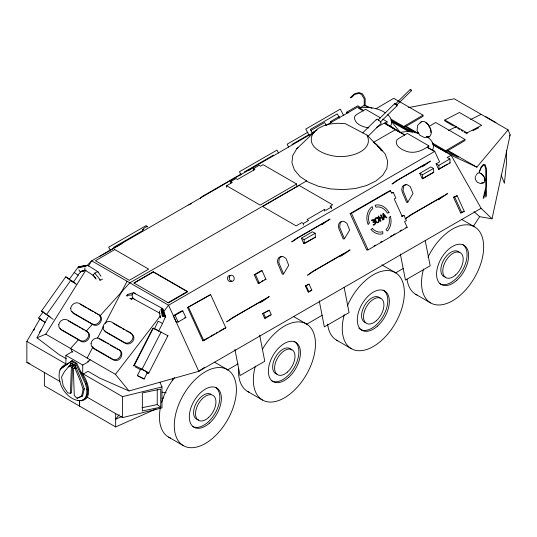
<?xml version="1.0" encoding="UTF-8"?>
<svg xmlns="http://www.w3.org/2000/svg" width="537" height="537" viewBox="0 0 537 537"><rect width="100%" height="100%" fill="white"/><g stroke="black" fill="none" stroke-linecap="round" stroke-linejoin="round"><path stroke-width="0.81" d="M115.67 413.477L115.663 426.942L156.005 409.006M160.724 407.167L142.345 410.973L142.345 392.916L160.724 389.103L160.724 407.167L157.24 404.576L157.24 389.802M172.76 380.773L172.766 378.317M81.282 373.551L82.691 374.363L82.738 365.053L88.914 361.495M253.511 170.148L253.558 168.578L259.163 165.336L260.546 166.134L263.103 164.658L296.632 184.01L296.632 185.554M324.402 211.075L324.449 209.504L325.831 210.303L331.436 207.06L330.054 206.268L332.618 204.785L299.089 185.426L262.6 206.517L296.129 225.876L301.794 222.6L303.358 223.506L303.358 225.05M163.053 310.279L162.738 308.627L133.491 292.719C131.357 294.101 131.968 298.243 134.25 299.203L160.107 313.38M70.421 393.319L71.387 367.368L69.575 365.361L64.185 372.047L61.554 377.014L63.218 385.989L67.662 392.876L70.421 393.319L71.549 392.675L72.515 366.717L70.703 364.717L69.575 365.361M95.499 277.951L95.707 278.757L93.143 275.031L94.794 273.111L97.244 271.729L97.962 271.742L100.983 276.313M444.797 120.946L444.837 120.033L459.437 112.495L481.662 125.329L467.062 132.867L444.837 120.033M467.022 133.78L467.062 132.867M86.618 394.802L86.866 389.694L85.537 383.881L75.804 363.791L71.293 361.213L60.191 369.248C55.418 382.539 67.011 401.434 81.671 400.736L84.819 398.622L86.618 394.802L87.531 394.272L87.779 389.171L86.45 383.358L76.717 363.267L72.206 360.689L71.293 361.213M330.369 123.094L330.443 121.59L339.411 116.408M346.707 113.656L346.781 112.146L357.817 105.769L360.562 107.514L364.516 105.225L371.966 108.313M475.326 175.841L475.265 179.324L477.279 182.271L480.595 183.553L483.958 182.687L485.072 180.613L484.515 177.505L482.501 174.559L479.796 172.901L477.44 173.156L476.326 175.23M98.049 272.266L97.962 271.742L87.961 265.453L78.59 266.574L69.246 279.334L76.778 284.644M127.121 296.142L127.336 294.565L133.491 292.719M79.1 266.547L78.429 266.855L78.362 267.842L86.101 266.124M474.043 211.699L479.655 216.666L492.026 218.807L510.15 134.827L508.062 129.853L454.255 98.788L408.529 107.601M127.014 295.968L127.336 294.565M483.83 198.093L485.717 189.917L485.717 197.126M81.49 396.541L83.154 389.486L80.523 381.478L75.133 368.577L73.321 368.483L74.287 395.554L77.053 398.3L82.617 395.89L84.282 388.835L81.644 380.827L76.261 367.926L74.448 367.832L73.321 368.483M483.166 198.395L485.871 186.997L485.871 169.236L484.649 165.524L483.334 165.141L481.219 167.692L479.145 172.27L481.159 166.987L483.334 164.362L485.025 164.537L486.3 168.309L486.3 196.26M84.927 267.896L84.92 270.051L93.519 275.629L93.102 275.353M158.643 331.087L162.496 323.549L160.066 322.119L158.106 321.294L154.388 328.953M159.657 311.044L159.321 312.722L160.315 317.36M508.062 129.853L476.856 167.168L451.107 155.22L447.16 157.509L449.905 158.939L450.1 162.926L438.588 169.283L436.125 163.886L439.602 161.872L434.742 151.367L432.406 150.212C435.554 145.03 431.211 139.157 426.626 136.653M165.221 317.374C166.557 315.823 163.12 315.917 162.275 316.293L160.919 309.319M162.496 323.549L165.571 316.535M87.531 394.272L85.732 398.098L82.584 400.206M60.211 370.1L61.721 367.107L64.078 365.167L67.132 364.415M153.334 328.147L152.589 328.725L133.525 365.979L134.263 365.395L153.334 328.147L167.92 335.712L148.856 372.96L148.111 373.544L146.655 372.785M137.331 375.558L140.667 369.033L143.95 370.376L147.447 372.477L144.104 379.001L137.331 375.558L144.104 379.001M148.856 372.96L142.077 369.154L161.147 331.9M87.175 358.038L92.928 346.962M97.533 338.109L103.292 327.033M105.205 323.341L127.074 281.26M66.273 358.763L59.198 354.682L36.979 337.82L47.773 317.481M420.605 123.033L421.404 121.57L424.579 121.537L428.103 124.416L430.64 129.102L431.218 133.814L429.613 136.74L424.378 137.526L419.578 135.109L417.041 130.424L417.739 125.249L421.404 121.57M78.872 269.863L80.147 271.702L80.819 271.4M60.07 381.538L26.85 362.361L26.85 341.384L40.168 318.522M380.693 150.078L382.156 150.85L367.066 135.129L345.392 123.705L337.887 123.262L330.517 123.946L323.784 125.712L318.139 128.45L296.739 148.783L292.732 155.535L291.927 162.731L294.39 169.873L299.948 176.478L308.218 182.09L318.642 186.332L330.517 188.917L343.015 189.662L355.299 188.521L366.529 185.567L375.94 181.009L382.888 175.149L386.895 168.396L387.701 161.201L385.237 154.059L379.679 147.453L377.612 146.051M313.97 131.968C302.727 148.42 329.409 157.435 341.733 156.495C352.775 156.629 373.859 149.977 367.066 135.129M283.536 273.977L288.731 265.305L285.993 258.451L282.952 256.505A5.182 4.175 76.1 0 0 279.22 258.592L278.784 262.486L283.536 273.977L282.341 274.199L278.018 264.023L277.448 261.338L278.032 258.814A5.182 4.175 76.1 0 1 281.757 256.726M344.439 238.77L349.634 230.105L346.895 223.244L343.855 221.298A5.182 4.175 76.1 0 0 340.122 223.385L339.686 227.285L344.439 238.77L343.244 238.992L338.921 228.822L338.35 226.137L338.934 223.607A5.182 4.175 76.1 0 1 341.545 221.546M407.805 202.147L413.007 193.474L410.261 186.621L407.221 184.668A5.182 4.175 76.1 0 0 403.495 186.762L403.059 190.655L407.805 202.147L406.61 202.368L402.294 192.192L401.716 189.507L402.3 186.983A5.182 4.175 76.1 0 1 406.032 184.896M33.744 330.262L34.576 328.913M39.396 332.531L41.067 329.839M36.979 337.82L45.806 334.155L85.517 270.702M88.605 265.768L91.699 260.834L314.346 132.136M367.516 136.794L381.055 123.45A2.913 1.087 45.7 0 0 380.619 121.993L379.075 120.241A3.256 1.215 45.7 0 0 377.336 119.214L376.424 119.516A2.913 1.087 45.7 0 0 376.41 119.905M380.438 122.04L397.125 105.661A1.497 0.557 45.7 0 0 396.897 104.916L396.105 104.017A1.671 0.624 45.7 0 0 395.212 103.493L394.742 103.648A1.497 0.557 45.7 0 0 394.97 104.393M396.534 105.279L411.51 90.625L411 89.659A0.913 0.342 45.7 0 0 410.51 89.37L410.496 90.035M473.406 226.265L479.655 216.666M102.486 279.079L101.097 279.945L99.399 280.072M53.197 319.367L41.483 311.071L65.742 276.817L69.682 279.381M38.657 317.964L44.88 322.334L38.657 317.964L43.081 312.071M46.444 314.695L70.703 280.442L72.327 281.455M71.246 280.791L73.321 282.193L78.14 275.246M509.291 136.036L510.15 134.827M119.147 414.651L115.663 419.236L121.751 416.531M492.026 218.807L481.112 208.316L198.784 371.302L129.021 390.956L115.408 374.343L160.402 315.857M163.47 311.869L168.578 305.217L434.742 151.367L427.432 147.366M68.743 367.147L70.703 364.717M78.409 339.793L70.589 348.459L72.448 352.205M86.229 331.128L92.371 324.314M99.634 316.266L129.806 282.831L306.788 180.788M200.355 198.354L202.08 196.569L241.126 173.995L240.348 174.807M78.134 274.675L81.033 271.695M86.826 265.741L91.699 260.834L168.578 305.217L198.784 371.302L204.295 367.476M160.556 317.025L160.207 317.857M362.629 132.921L376.585 119.261M378.229 119.764L394.829 103.52M395.333 104.03L410.302 89.384M296.739 148.783L298.001 147.715M167.182 336.29L167.92 335.712M293.94 240.71L297.693 237.951L324.63 222.399L321.502 224.694M394.265 182.788L398.018 180.029L424.962 164.476L421.827 166.772M438.085 199.858L441.837 197.099L412.557 214.001L406.301 218.203M291.752 241.778L295.538 239.005L330.087 219.062L321.569 224.755M392.084 183.849L395.87 181.083L430.412 161.134L425.995 164.369M405.052 218.921L410.107 215.223L447.657 193.542L438.729 199.482M72.206 360.689L60.191 369.248M87.598 361.482L90.29 359.837M375.934 108.783L393.749 98.291L422.995 115.173L423.002 116.348L403.764 127.672L390.923 120.261M403.764 127.672L403.75 126.504L422.995 115.173M417.168 133.418L418.591 132.579M429.278 126.289L435.695 122.51L464.941 139.392L464.948 140.566L445.71 151.89L432.869 144.48M445.71 151.89L445.703 150.722L464.941 139.392M308.05 132.122L287.114 144.211L288.611 147.111M310.943 130.451L324.663 122.53L326.16 125.436M113.569 247.396L142.855 230.487M292 144.399L309.137 134.505M311.997 132.854L316.998 129.967M244.328 171.954L273.608 155.052M325.946 125.43L357.857 106.984L363.509 110.421M240.495 174.901L241.569 174.277M100.016 256.27L122.1 243.503M230.715 183.11L230.715 181.566L235.944 178.546L237.508 179.452L254.941 169.377L253.558 168.578M226.621 187.285L226.621 185.742L232.279 182.473L230.715 181.566M387.023 122.986L387.023 121.651L376.524 127.39M296.632 184.01L260.15 205.1L226.621 185.742M373.517 142.312L395.279 129.766L404.697 134.868M134.163 283.113L153.501 271.937L187.366 291.49L168.034 302.667M65.917 364.683L65.917 355.34L72.77 351.386M428.815 145.822C422.035 151.293 412.946 154.408 404.616 150.629C400.864 149.004 395.944 146.292 396.212 141.567L397.031 139.855L398.689 138.479L407.395 133.451L428.815 145.822L428.815 147.165M324.449 209.504L307.016 219.579L308.58 220.485L303.358 223.506M75.804 363.791L76.717 363.267M71.387 367.368L72.515 366.717M291.873 241.905L293.249 241.106M392.198 183.983L393.574 183.184M421.901 166.832L425.364 164.832M75.133 368.577L76.261 367.926M301.378 238.186L312.413 231.803L315.159 233.239L315.353 237.22L304.318 243.603L303.841 243.576L301.378 238.186L304.123 239.616L315.159 233.239M173.317 315.696L181.029 311.238L182.815 310.903L185.862 317.542L178.143 321.992L176.358 322.334L173.317 315.696L175.102 315.353L182.815 310.903M187.567 307.56L210.618 294.605L225.862 327.859L203.771 340.626L202.811 340.807L187.567 307.56L210.618 294.605M350.117 213.598L389.164 191.031L390.493 190.783L391.668 193.34L393.272 192.414L395.836 198.025L394.232 198.952L402.2 216.404L404.019 215.35L406.408 220.586L404.589 221.64L407.174 227.305L368.127 249.873L366.798 250.121L350.117 213.598L351.446 213.35L390.493 190.783M419.786 173.33L430.822 166.953L433.567 168.383L433.762 172.37L422.733 178.747L422.25 178.727L419.786 173.33L422.532 174.76L433.567 168.383M436.125 163.886L438.87 165.315L449.905 158.939M303.841 243.576L315.353 237.22M254.236 274.722L260.881 270.89L262.029 270.675L265.943 279.253L259.297 283.086L258.149 283.301L254.236 274.722L255.384 274.508L262.029 270.675M82.691 374.363L87.994 371.302L99.842 378.142L129.021 390.956M422.941 178.324L432.594 172.746M438.588 169.283L447.549 164.1M258.149 283.301L260.143 282.153M261.472 281.388L262.801 280.616M85.537 383.881L86.45 383.358M83.154 389.486L84.282 388.835M86.866 389.694L87.779 389.171M77.053 398.3L78.174 397.649M401.475 216.304L404.019 215.35M202.811 340.807L208.51 337.511M209.933 336.692L214.921 333.806M216.351 332.98L217.774 332.161M219.197 331.336L224.184 328.449M453.53 197.321L457.135 195.71L464.263 211.35L461.854 212.739L460.659 212.961L453.53 197.321L457.135 195.71M374.027 245.946L375.47 245.107M380.532 242.18L381.982 241.348M390.661 236.327L392.104 235.495M393.554 234.656L394.997 233.823M400.058 230.897L401.508 230.058M305.365 285.959L309.037 284.14L311.809 290.181L308.916 291.853L308.137 292L305.365 285.959L309.037 284.14M262.546 313.695L269.279 310.232L271.339 314.729L265.708 317.978L264.607 318.186L262.546 313.695L269.279 310.232M308.137 292L311.809 290.181M264.607 318.186L270.239 314.937M460.659 212.961L462.471 211.92M227.158 370.147L238.039 363.864M306.224 324.496L322.187 315.286M395.454 272.984L403.435 268.379M472.862 130.766L478.702 127.752M448.301 130.632L456.51 126.557M470.701 119.509L481.159 114.321M147.447 372.477L146.527 372.242M162.093 398.595L163.617 397.917M78.912 397.353L82.617 395.89M80.147 271.702L84.92 270.051M411.51 90.625L411.295 90.639A0.913 0.342 45.7 0 1 411.147 90.585M397.038 105.796L396.655 105.816M80.429 271.782L85.625 270.38M80.657 271.675L86.088 270.286M82.436 373.477L122.557 396.642L161.973 386.942L159.952 382.243M87.45 397.346L122.557 417.611L161.973 407.912L161.973 386.942M81.537 271.225L85.141 270.373M162.738 308.627L161.422 308.916L162.986 316.152L161.919 308.661L163.698 316.078M142.057 407.724L157.24 404.576M129.826 298.653L132.867 298.028M87.565 265.372L78.355 267.285L87.101 265.466L78.429 266.855M184.668 317.77L185.862 317.542M224.902 328.04L225.862 327.859M391.943 192.662L393.272 192.414M463.075 211.571L464.263 211.35M405.844 227.554L407.174 227.305M264.795 279.468L265.943 279.253M133.283 298.612L130.773 299.062L131.706 299.324M385.579 123.255L400.327 132.444C406.428 131.102 412.893 131.37 418.867 133.203M126.947 295.511L132.25 294.8M481.595 182.942L483.958 182.687M134.25 299.203L134.74 299.176M426.445 136.774L429.613 136.74M449.623 162.906L450.1 162.926M433.285 172.343L433.762 172.37M77.737 400.313C95.418 403.233 88.075 377.92 80.181 371.49M162.06 392.138L166.175 392.802M368.953 127.947C363.153 127.074 354.682 124.349 354.413 117.395L355.232 115.683L356.897 114.307L365.596 109.28L380.592 117.939M154.273 328.785L155.67 329.335M230.595 275.77L229.95 275.582A2.994 2.417 75.3 0 0 227.809 276.823L227.487 278.287A3.108 2.504 75.3 0 0 228.769 281.052L230.017 281.61A2.994 2.417 75.3 0 0 231.769 280.945M26.85 362.361L29.897 363.515M99.258 338.968L105.5 342.344M41.483 311.071L43.403 312.232M407.811 130.222L412.329 132.23M134.263 365.395L142.077 369.154M156.233 329.611L157.858 330.49M134.982 366.731L140.822 369.758M78.201 275.3L74.126 272.44L74.415 272.621M404.777 134.968L384.687 123.315M363.489 111.018L358.528 108.273C367.617 106.333 377.652 107.736 385.459 112.898M427.298 147.386L432.406 150.212M445.509 121.362L453.396 125.913M454.832 126.745L456.269 127.571M457.699 128.397L459.853 129.639M461.283 130.471L462.719 131.297M464.156 132.122L466.304 133.371M405.871 126.188L417.672 133.001M447.918 150.467L476.856 167.168M404.75 126.302L416.242 132.934L402.878 127.007L391.386 120.375M446.959 150.669L458.35 157.247L444.992 151.32L433.594 144.742M390.916 119.093L403.75 126.504M432.144 142.896L445.703 150.722M403.515 127.363L405.67 128.605M364.516 105.225L368.845 107.729M391.218 120.644L410.698 131.894M433.07 144.809L451.107 155.22L481.112 208.316M408.657 131.572L391.661 121.758L400.327 132.444M382.74 119.174L387.023 121.651M461.847 219.492L474.567 226.836M381.867 264.848L395.292 272.601M415.799 294.363L430.634 302.928M336.524 340.122L351.359 348.688M293.658 316.588L306.372 323.925M214.599 362.227L227.312 369.57A43.933 25.367 -60 0 1 213.39 437.621A43.933 25.367 -60 0 1 175.344 415.651A43.933 25.367 -60 0 1 227.312 369.57M247.611 391.453L262.445 400.018M80.12 304.197L86.605 307.943M88.041 308.775L93.082 311.682M94.525 312.514L95.962 313.346M97.405 314.179C105.641 316.118 99.835 328.308 93.069 324.737L73.629 313.514L71.958 311.675M113.153 323.267L121.073 327.839M122.517 328.671L123.953 329.503M126.114 330.752C130.29 332.074 136.512 336.236 132.834 341.163C131.236 343.458 127.974 344.788 125.383 343.391L105.937 332.168L104.272 330.329M68.152 320.784L77.509 326.187M78.952 327.02L80.389 327.852M81.832 328.684L83.994 329.926M85.43 330.758L86.873 331.591M106.937 343.177L108.38 344.009M110.541 345.257L115.583 348.171M117.019 348.996C125.973 350.809 120.906 363.395 113.408 359.978L93.962 348.755L92.297 346.915M45.806 334.155L115.408 374.343M65.917 355.34L82.738 365.053M26.85 341.384L66.568 364.314M168.551 437.091L183.386 445.656M115.663 426.942L44.383 385.788L44.376 372.316M485.582 116.589L495.953 122.604M384.693 123.295L395.279 129.766L390.607 126.041C393.037 122.188 391.03 117.281 387.714 114.67M141.734 369.805L140.667 369.033M346.781 112.146L348.157 113.018M330.443 121.59L331.819 122.463M374.276 142.815L376.84 144.554L382.156 150.85M158.254 330.732L158.663 331.04M71.71 280.784L75.086 283.12M48.8 315.971L50.149 316.904M65.742 276.817L70.703 280.442M72.743 281.75L73.321 282.193M48.84 316.098L49.122 316.34L42.906 311.97M87.961 265.453L88.457 266.09M87.591 332.007C93.042 335.672 86.397 344.392 81.094 341.324L61.654 330.101L59.99 328.261M134.478 292.88L135.364 293.867M94.794 273.111L100.291 280.059M93.143 275.031L96.157 279.146M339.552 118.12L337.317 113.871L310.373 129.424L312.608 133.673M396.541 104.957L396.031 104.306A0.906 0.342 45.7 0 0 395.541 104.017M343.7 115.65L340.324 109.125L305.781 129.068L309.158 135.593M278.488 152.991L276.991 150.091L239.442 171.766L240.938 174.666M146.984 226.976L146.232 225.527L108.682 247.208L110.555 250.833M306.144 285.812L308.916 291.853M263.647 313.487L265.708 317.978M188.534 307.372L203.771 340.626M175.102 315.353L178.143 321.992M454.725 197.099L461.854 212.739M351.446 213.35L368.127 249.873M255.384 274.508L259.297 283.086M501.149 175.102L504.411 183.278L506.586 162.342L506.451 150.655M163.604 311.789L165.524 317.078M163.167 309.701L165.638 316.79M162.362 308.56L164.349 316.085M425.23 240.495L430.177 265.788L405.435 280.079L400.327 253.967M344.136 287.308L349.084 312.608L324.335 326.892L319.233 300.78M259.666 335.162L264.775 361.273L240.026 375.564L234.924 349.453M438.87 165.315L439.065 169.303M422.532 174.76L422.733 178.747M304.123 239.616L304.318 243.603M331.436 207.06L331.436 208.604M365.14 105.755L365.14 98.352L362.475 93.78L358.931 92.545L354.393 93.794L350.178 97.815L351.735 97.385L354.514 94.539L358.931 93.324L361.683 94.532L364.234 99.009L364.234 106.272M122.557 396.642L122.557 417.611M188.796 205A5.182 0.691 -35.5 0 1 191.367 203.624M248.584 170.538A5.182 0.691 -35.5 0 1 252.269 168.423M313.064 133.169A5.182 0.691 -35.5 0 1 314.091 132.545M147.037 226.889A3.108 0.396 -35.2 0 0 147.393 226.406L147.071 226.392A2.994 0.383 -35.2 0 0 144.93 227.628L143.681 228.554A3.108 0.396 -35.2 0 0 142.406 229.843L142.721 229.863A2.994 0.383 -35.2 0 0 143.621 229.413M347.332 306.009A43.933 25.367 -60 0 1 399.964 276.817A43.933 25.367 -60 0 1 376.081 344.781A43.933 25.367 -60 0 1 344.277 314.702M365.912 322.777A14.432 8.33 -60 0 1 364.549 305.58A14.432 8.33 -60 0 1 380.122 298.163M170.538 438.051A43.933 25.367 -60 0 1 160.341 407.939M161.697 402.294A43.933 25.367 -60 0 1 174.485 377.578M462.954 244.704A22.682 13.096 -60 0 1 462.082 271.037A22.682 13.096 -60 0 1 439.702 283.623M262.445 349.292A43.933 25.367 -60 0 1 312.984 331.41A43.933 25.367 -60 0 1 285.04 397.474A43.933 25.367 -60 0 1 255.364 366.033M294.189 341.431A22.682 13.096 -60 0 1 294.189 367.623A22.682 13.096 -60 0 1 271.507 380.713M445.186 277.011A14.432 8.33 -60 0 1 443.824 259.814A14.432 8.33 -60 0 1 459.397 252.397M249.598 392.413A43.933 25.367 -60 0 1 238.576 368.973M276.998 374.108A14.432 8.33 -60 0 1 275.958 356.367A14.432 8.33 -60 0 1 291.685 350.077M198.69 419.86A14.432 8.33 -60 0 1 195.696 404.213A14.432 8.33 -60 0 1 211.007 394.218M484.622 180.667A4.611 2.853 57.6 0 0 484.414 177.546L482.26 174.498A5.142 3.182 57.6 0 0 480.34 173.424M427.955 257.27A43.933 25.367 -60 0 1 480.004 232.172A43.933 25.367 -60 0 1 454.584 299.532A43.933 25.367 -60 0 1 423.552 268.936M417.108 295.035A43.933 25.367 -60 0 1 407.019 279.173M215.706 387.439A22.682 13.096 -60 0 1 214.827 413.772A22.682 13.096 -60 0 1 192.447 426.358M337.833 340.794A43.933 25.367 -60 0 1 327.644 324.147M383.103 290.101A22.682 13.096 -60 0 1 382.183 317.817A22.682 13.096 -60 0 1 358.79 328.12M378.296 120.429A1.671 0.624 45.7 0 1 378.598 120.603M431.057 132.478A6.914 3.806 64.8 0 0 430.647 129.149L427.929 124.289A7.713 4.249 64.8 0 0 425.418 122.402M72.173 365.261A1.463 0.846 60 0 0 72.676 365.395L73.039 365.2A1.322 0.765 60 0 0 73.039 364.093L72.676 363.468A1.463 0.846 60 0 0 71.669 362.891L71.307 363.086A1.322 0.765 60 0 0 71.206 363.301M75.019 366.865A1.463 0.846 60 0 0 75.261 366.892L75.623 366.697A1.322 0.765 60 0 0 75.623 365.583L75.261 364.965A1.463 0.846 60 0 0 74.254 364.381L73.891 364.576A1.322 0.765 60 0 0 73.791 365.368M58.741 324.791L59.09 327.389L60.762 329.228L80.201 340.451C85.504 343.519 92.149 334.799 86.699 331.134L67.253 319.911C63.715 318.045 59.251 321.032 58.741 324.791M70.716 308.211L71.065 310.802L72.737 312.641L92.176 323.865C97.472 326.932 104.124 318.213 98.667 314.548L79.228 303.324C75.69 301.465 71.22 304.452 70.716 308.211M91.055 343.445L91.404 346.043L93.069 347.882L112.515 359.105C117.811 362.173 124.456 353.453 119.006 349.788L99.567 338.565C96.022 336.699 91.559 339.686 91.055 343.445M103.023 326.865L103.373 329.456L105.044 331.295L124.483 342.519C129.786 345.586 136.432 336.867 130.981 333.202L111.542 321.978C107.997 320.119 103.534 323.106 103.023 326.865M79.516 400.683L79.55 406.093L79.523 400.683M375.638 223.063L374.705 224.802L373.43 225.184L373.128 224.426A3.269 2.631 76.1 0 0 374.121 224.372L374.786 223.949A1.081 0.873 76.1 0 0 375.048 223.338L374.792 222.446A0.812 0.651 76.1 0 0 374.316 222.117L373.134 222.553L372.879 222.003C375.967 218.452 371.336 221.62 371.476 220.553C372.067 219.103 374.672 218.915 374.383 220.895C373.262 222.103 376.041 221.385 375.638 223.063M375.497 219.217C378.014 228.668 380.558 214.464 375.497 219.217M374.92 219.036C374.591 225.728 382.451 222.405 377.786 217.841A2.101 1.692 76.1 0 0 376.659 217.404L375.511 217.901L374.92 219.036M229.299 277.173L229.225 277.938A3.108 2.504 75.3 0 0 230.501 280.703L231.749 281.26A2.994 2.417 75.3 0 0 233.897 280.025L234.213 278.562A3.108 2.504 75.3 0 0 232.937 275.796L231.682 275.239A2.994 2.417 75.3 0 0 229.541 276.474L229.299 277.173M369.255 222.942L368.181 224.553L367.489 222.761A14.794 11.915 76.1 0 1 372.269 206.577L372.752 208.685A12.747 10.27 76.1 0 0 369.255 222.942M390.433 216.297L389.023 217.915L389.318 219.378A12.747 10.27 76.1 0 1 387.123 228.346L386.043 229.467L387.204 231.051L388.029 230.279A14.794 11.915 76.1 0 0 390.433 216.297M70.871 363.287L70.716 363.428A1.322 0.765 60 0 0 70.716 364.542L71.079 365.16A1.463 0.846 60 0 0 72.086 365.737L72.448 365.543A1.322 0.765 60 0 0 72.455 364.428L72.086 363.811A1.463 0.846 60 0 0 71.079 363.234L70.871 363.287M73.455 364.777L73.3 364.918A1.322 0.765 60 0 0 73.3 366.033L73.663 366.65A1.463 0.846 60 0 0 74.67 367.227L75.032 367.033A1.322 0.765 60 0 0 75.039 365.919L74.67 365.301A1.463 0.846 60 0 0 73.663 364.724L73.455 364.777M234.139 317.005L226.634 321.918L231.689 318.219L269.238 296.545L264.184 300.243L259.66 302.855L263.419 300.096L234.139 317.005M315.018 270.312L307.513 275.233L312.568 271.534L350.117 249.853L345.063 253.551L340.545 256.162L344.298 253.404L315.018 270.312M372.47 228.561L370.953 229.467A14.794 11.915 76.1 0 0 382.814 233.81L382.78 231.675A12.747 10.27 76.1 0 1 372.47 228.561M114.784 249.584L95.445 260.76L129.316 280.314L148.655 269.138L114.784 249.584M153.099 271.829L133.867 282.945L168.464 302.915L187.695 291.799L153.099 271.829M378.713 216.129L378.196 216.424L380.451 221.378L380.968 221.076L379.86 218.653L381.646 217.626L382.753 220.049L383.27 219.747L381.015 214.8L380.498 215.095L381.384 217.042L379.599 218.069L378.713 216.129M383.324 213.464L382.693 213.833L383.64 219.539L384.156 219.237L383.881 217.653L385.365 216.794L386.345 217.975L386.895 217.66L383.324 213.464M384.962 216.317L383.767 217.008L383.304 214.33L384.962 216.317M389.043 212.712L387.345 213.095A12.747 10.27 76.1 0 0 377.779 206.913L376.007 207.228L375.108 205.255A14.794 11.915 76.1 0 1 389.043 212.712M376.356 320.723A14.432 8.33 -60 0 0 380.928 298.371A14.432 8.33 -60 0 0 363.858 313.514A14.432 8.33 -60 0 0 376.356 320.723M456.752 280.374A22.682 13.096 -60 0 0 463.941 245.241A22.682 13.096 -60 0 0 437.111 269.03A22.682 13.096 -60 0 0 456.752 280.374M287.443 372.054A14.432 8.33 -60 0 0 292.014 349.701A14.432 8.33 -60 0 0 274.944 364.838A14.432 8.33 -60 0 0 287.443 372.054M377.477 326.134A22.682 13.096 -60 0 0 384.667 291A22.682 13.096 -60 0 0 357.837 314.796A22.682 13.096 -60 0 0 377.477 326.134M455.631 274.964A14.432 8.33 -60 0 0 460.202 252.612A14.432 8.33 -60 0 0 443.132 267.748A14.432 8.33 -60 0 0 455.631 274.964M209.497 423.102A22.682 13.096 -60 0 0 216.686 387.969A22.682 13.096 -60 0 0 189.856 411.765A22.682 13.096 -60 0 0 209.497 423.102M208.383 417.692A14.432 8.33 -60 0 0 212.954 395.339A14.432 8.33 -60 0 0 195.884 410.483A14.432 8.33 -60 0 0 208.383 417.692M288.557 377.464A22.682 13.096 -60 0 0 295.746 342.331A22.682 13.096 -60 0 0 268.916 366.127A22.682 13.096 -60 0 0 288.557 377.464"/></g></svg>
